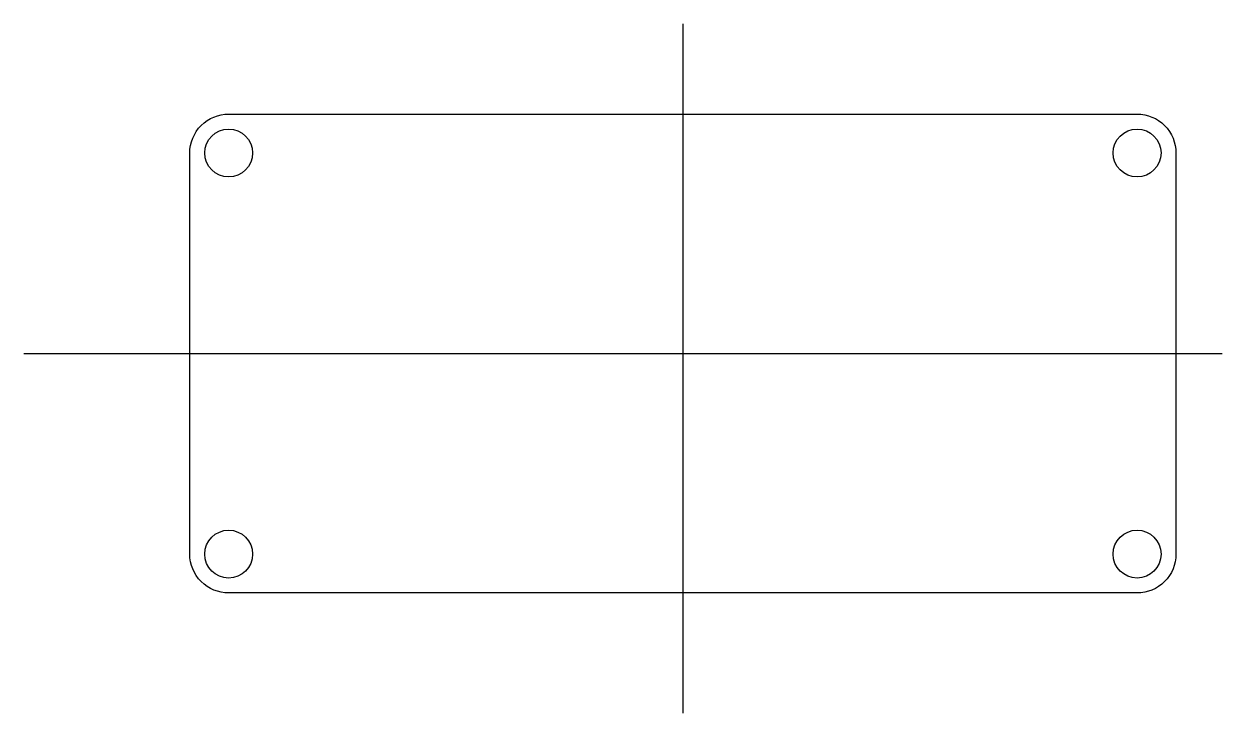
# Model space of a CAD drawing. Header units: millimetres. Extents: x -44 to 36, y -24 to 22.
import ezdxf

# ---------------------------------------------------------------- set-up
doc = ezdxf.new("R2010")
doc.units = ezdxf.units.MM
doc.layers.get('0').update_dxf_attribs({"linetype": 'CONTINUOUS'})

msp = doc.modelspace()

# ---------------------------------------------------------------- linework, layer by layer
for p, q in [((0, 22.022), (0, -24.022)), ((-44.028, 0), (36.028, 0))]:
    msp.add_line(p, q)
msp.add_lwpolyline([(30.35, -16), (-30.35, -16, -0.414214), (-32.95, -13.4), (-32.95, 13.4, -0.414214), (-30.35, 16), (30.35, 16, -0.414214), (32.95, 13.4), (32.95, -13.4, -0.414214)], format="xyb", close=True)
for centre in [(-30.35, 13.4), (30.35, 13.4), (-30.35, -13.4), (30.35, -13.4)]:
    msp.add_circle(centre, 1.6)

doc.saveas('drawing.dxf')
